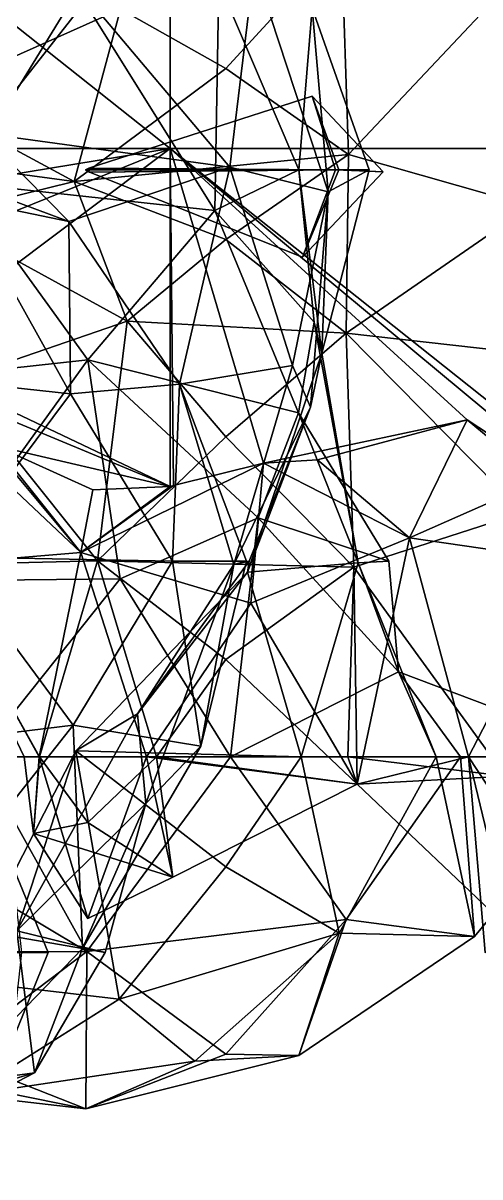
# Model space of a CAD drawing. Extents: x 290034 to 295698, y 4553723 to 4561693.
# Drawn here: x 295256.6 to 295298.2, y 4559652.7 to 4559757.7 of the extents above; entities that cross this region are included whole.
import ezdxf

# ---------------------------------------------------------------- set-up
doc = ezdxf.new("R2010")
doc.units = 0
doc.layers.add('Au_ppm_Pref_-_0_2', color=7, linetype='CONTINUOUS')

msp = doc.modelspace()

# ---------------------------------------------------------------- linework, layer by layer
at = {"layer": 'Au_ppm_Pref_-_0_2'}
for points in [[(295220, 4559785.98, 1873.49), (295270, 4559785.98, 1875.98), (295270, 4559746.3, 1880.05)], [(295270, 4559746.3, 1880.05), (295220, 4559746.3, 1882.3), (295220, 4559785.98, 1873.49)], [(295270, 4559785.98, 1875.98), (295320, 4559785.98, 1875.32), (295320, 4559746.3, 1885.98)], [(295320, 4559746.3, 1885.98), (295270, 4559746.3, 1880.05), (295270, 4559785.98, 1875.98)], [(295285.63, 4559765.09, 1860.95), (295265.49, 4559759, 1858.25), (295275.1, 4559753.61, 1862.09)], [(295286.28, 4559745.77, 1865.35), (295285.63, 4559765.09, 1860.95), (295275.1, 4559753.61, 1862.09)], [(295286.28, 4559745.77, 1865.35), (295301.28, 4559761.7, 1864.19), (295285.63, 4559765.09, 1860.95)], [(295249.89, 4559763.44, 1854.06), (295247.23, 4559750.87, 1859.92), (295265.49, 4559759, 1858.25)], [(295234.63, 4559761.96, 1823.08), (295261.58, 4559760.69, 1822.45), (295250.81, 4559743.19, 1823.24)], [(295277.68, 4559762.88, 1805.53), (295262.49, 4559759.99, 1800.59), (295275.46, 4559744.6, 1799.36)], [(295277.68, 4559762.88, 1805.53), (295275.46, 4559744.6, 1799.36), (295284.4, 4559742.37, 1805.94)], [(295284.4, 4559742.37, 1805.94), (295282.94, 4559759.08, 1811.49), (295277.68, 4559762.88, 1805.53)], [(295262.49, 4559759.99, 1800.59), (295236.13, 4559761.53, 1799.79), (295252.81, 4559747.7, 1797.13)], [(295261.58, 4559760.69, 1822.45), (295274.45, 4559761.43, 1817.18), (295274.08, 4559740.67, 1821.66)], [(295281.73, 4559744.37, 1816.14), (295274.08, 4559740.67, 1821.66), (295274.45, 4559761.43, 1817.18)], [(295281.73, 4559744.37, 1816.14), (295274.45, 4559761.43, 1817.18), (295282.94, 4559759.08, 1811.49)], [(295286.28, 4559745.77, 1865.35), (295302.83, 4559741.06, 1869.98), (295301.28, 4559761.7, 1864.19)], [(295261.58, 4559760.69, 1822.45), (295274.08, 4559740.67, 1821.66), (295250.81, 4559743.19, 1823.24)], [(295252.81, 4559747.7, 1797.13), (295275.46, 4559744.6, 1799.36), (295262.49, 4559759.99, 1800.59)], [(295265.49, 4559759, 1858.25), (295247.23, 4559750.87, 1859.92), (295261.27, 4559743.31, 1864.87)], [(295261.27, 4559743.31, 1864.87), (295275.1, 4559753.61, 1862.09), (295265.49, 4559759, 1858.25)], [(295281.73, 4559744.37, 1816.14), (295282.94, 4559759.08, 1811.49), (295288.16, 4559744.37, 1811.49)], [(295284.4, 4559742.37, 1805.94), (295288.16, 4559744.37, 1811.49), (295282.94, 4559759.08, 1811.49)], [(295286.28, 4559745.77, 1865.35), (295275.1, 4559753.61, 1862.09), (295261.27, 4559743.31, 1864.87)], [(295238.07, 4559746.43, 1865.26), (295261.27, 4559743.31, 1864.87), (295247.23, 4559750.87, 1859.92)], [(295285.38, 4559744.37, 1782.89), (295262.61, 4559744.53, 1781.8), (295282.95, 4559751.08, 1781.8)], [(295285.09, 4559744.37, 1780.57), (295282.95, 4559751.08, 1781.8), (295262.61, 4559744.53, 1781.8)], [(295282.95, 4559751.08, 1781.8), (295289.41, 4559744.19, 1781.74), (295285.38, 4559744.37, 1782.89)], [(295282.95, 4559751.08, 1781.8), (295285.09, 4559744.37, 1780.57), (295289.41, 4559744.19, 1781.74)], [(295252.81, 4559747.7, 1797.13), (295237.45, 4559744.5, 1793.58), (295260.78, 4559739.65, 1794.44)], [(295275.46, 4559744.6, 1799.36), (295252.81, 4559747.7, 1797.13), (295260.78, 4559739.65, 1794.44)], [(295228.57, 4559739.5, 1883.92), (295220, 4559746.3, 1882.3), (295270, 4559746.3, 1880.05)], [(295237.9, 4559733.35, 1885.31), (295228.57, 4559739.5, 1883.92), (295270, 4559746.3, 1880.05)], [(295244.85, 4559727.46, 1886.73), (295237.9, 4559733.35, 1885.31), (295270, 4559746.3, 1880.05)], [(295238.07, 4559746.43, 1865.26), (295248.56, 4559740.17, 1870.53), (295261.27, 4559743.31, 1864.87)], [(295270, 4559715.54, 1889.12), (295244.85, 4559727.46, 1886.73), (295270, 4559746.3, 1880.05)], [(295270.31, 4559715.61, 1889.12), (295270, 4559715.54, 1889.12), (295270, 4559746.3, 1880.05)], [(295278.51, 4559717.66, 1889.01), (295270.31, 4559715.61, 1889.12), (295270, 4559746.3, 1880.05)], [(295297.07, 4559721.59, 1888.96), (295278.51, 4559717.66, 1889.01), (295270, 4559746.3, 1880.05)], [(295270, 4559746.3, 1880.05), (295309.93, 4559713.15, 1892.23), (295297.07, 4559721.59, 1888.96)], [(295320, 4559706.61, 1894.76), (295309.93, 4559713.15, 1892.23), (295270, 4559746.3, 1880.05)], [(295270, 4559746.3, 1880.05), (295320, 4559746.3, 1885.98), (295320, 4559706.61, 1894.76)], [(295286.28, 4559745.77, 1865.35), (295261.27, 4559743.31, 1864.87), (295275.1, 4559738.02, 1868.77)], [(295286.28, 4559745.77, 1865.35), (295275.1, 4559738.02, 1868.77), (295286.05, 4559729.51, 1872.22)], [(295286.28, 4559745.77, 1865.35), (295286.05, 4559729.51, 1872.22), (295302.83, 4559741.06, 1869.98)], [(295249.9, 4559743.71, 1787.96), (295260.78, 4559739.65, 1794.44), (295237.45, 4559744.5, 1793.58)], [(295270.86, 4559724.85, 1794.13), (295275.46, 4559744.6, 1799.36), (295260.78, 4559739.65, 1794.44)], [(295262.61, 4559744.53, 1781.8), (295262.54, 4559744.37, 1781.82), (295262.3, 4559744.37, 1781.84)], [(295262.61, 4559744.53, 1781.8), (295262.3, 4559744.37, 1781.84), (295262.55, 4559744.37, 1781.77)], [(295262.3, 4559744.37, 1781.84), (295262.54, 4559744.37, 1781.82), (295262.65, 4559744.15, 1781.8)], [(295262.65, 4559744.15, 1781.8), (295262.55, 4559744.37, 1781.77), (295262.3, 4559744.37, 1781.84)], [(295285.38, 4559744.37, 1782.89), (295262.54, 4559744.37, 1781.82), (295262.61, 4559744.53, 1781.8)], [(295285.38, 4559744.37, 1782.89), (295262.65, 4559744.15, 1781.8), (295262.54, 4559744.37, 1781.82)], [(295285.09, 4559744.37, 1780.57), (295262.61, 4559744.53, 1781.8), (295262.55, 4559744.37, 1781.77)], [(295285.09, 4559744.37, 1780.57), (295262.55, 4559744.37, 1781.77), (295262.65, 4559744.15, 1781.8)], [(295285.38, 4559744.37, 1782.89), (295282.08, 4559736.42, 1781.8), (295262.65, 4559744.15, 1781.8)], [(295285.09, 4559744.37, 1780.57), (295262.65, 4559744.15, 1781.8), (295282.08, 4559736.42, 1781.8)], [(295281.17, 4559726.55, 1800.86), (295275.46, 4559744.6, 1799.36), (295270.86, 4559724.85, 1794.13)], [(295281.73, 4559744.37, 1816.14), (295283.15, 4559730.51, 1817.43), (295274.08, 4559740.67, 1821.66)], [(295284.4, 4559742.37, 1805.94), (295275.46, 4559744.6, 1799.36), (295281.17, 4559726.55, 1800.86)], [(295283.15, 4559730.51, 1817.43), (295281.73, 4559744.37, 1816.14), (295283.83, 4559727.67, 1811.4)], [(295281.73, 4559744.37, 1816.14), (295288.16, 4559744.37, 1811.49), (295283.83, 4559727.67, 1811.4)], [(295282.08, 4559736.42, 1781.8), (295285.38, 4559744.37, 1782.89), (295289.41, 4559744.19, 1781.74)], [(295282.08, 4559736.42, 1781.8), (295289.41, 4559744.19, 1781.74), (295285.09, 4559744.37, 1780.57)], [(295284.4, 4559742.37, 1805.94), (295283.83, 4559727.67, 1811.4), (295288.16, 4559744.37, 1811.49)], [(295249.9, 4559743.71, 1787.96), (295236.87, 4559726.59, 1788.3), (295260.93, 4559723.97, 1789.34)], [(295250.81, 4559743.19, 1823.24), (295262.51, 4559727.06, 1824.01), (295238.41, 4559724.44, 1822.92)], [(295261.27, 4559743.31, 1864.87), (295248.56, 4559740.17, 1870.53), (295266.1, 4559730.6, 1872.12)], [(295249.9, 4559743.71, 1787.96), (295260.93, 4559723.97, 1789.34), (295260.78, 4559739.65, 1794.44)], [(295250.81, 4559743.19, 1823.24), (295274.08, 4559740.67, 1821.66), (295262.51, 4559727.06, 1824.01)], [(295275.1, 4559738.02, 1868.77), (295261.27, 4559743.31, 1864.87), (295266.1, 4559730.6, 1872.12)], [(295284.4, 4559742.37, 1805.94), (295281.17, 4559726.55, 1800.86), (295282.81, 4559722.77, 1805.55)], [(295284.4, 4559742.37, 1805.94), (295282.81, 4559722.77, 1805.55), (295283.83, 4559727.67, 1811.4)], [(295313.07, 4559726.45, 1871.32), (295302.83, 4559741.06, 1869.98), (295286.05, 4559729.51, 1872.22)], [(295248.56, 4559740.17, 1870.53), (295250.28, 4559725.14, 1876.76), (295266.1, 4559730.6, 1872.12)], [(295274.08, 4559740.67, 1821.66), (295281.71, 4559722.25, 1821.98), (295262.51, 4559727.06, 1824.01)], [(295283.15, 4559730.51, 1817.43), (295281.71, 4559722.25, 1821.98), (295274.08, 4559740.67, 1821.66)], [(295260.78, 4559739.65, 1794.44), (295260.93, 4559723.97, 1789.34), (295270.86, 4559724.85, 1794.13)], [(295275.1, 4559738.02, 1868.77), (295266.1, 4559730.6, 1872.12), (295286.05, 4559729.51, 1872.22)], [(295266.1, 4559730.6, 1872.12), (295250.28, 4559725.14, 1876.76), (295263.38, 4559708.76, 1877.56)], [(295266.1, 4559730.6, 1872.12), (295263.38, 4559708.76, 1877.56), (295275.1, 4559720.04, 1874.66)], [(295266.1, 4559730.6, 1872.12), (295275.1, 4559720.04, 1874.66), (295286.05, 4559729.51, 1872.22)], [(295287.16, 4559708.58, 1817.42), (295281.71, 4559722.25, 1821.98), (295283.15, 4559730.51, 1817.43)], [(295287.16, 4559708.58, 1817.42), (295283.15, 4559730.51, 1817.43), (295283.83, 4559727.67, 1811.4)], [(295275.1, 4559720.04, 1874.66), (295286.74, 4559708.18, 1875.6), (295286.05, 4559729.51, 1872.22)], [(295302.17, 4559713.16, 1873.25), (295286.05, 4559729.51, 1872.22), (295286.74, 4559708.18, 1875.6)], [(295302.17, 4559713.16, 1873.25), (295313.07, 4559726.45, 1871.32), (295286.05, 4559729.51, 1872.22)], [(295244.85, 4559727.46, 1886.73), (295270, 4559715.54, 1889.12), (295246.4, 4559725.34, 1887.29)], [(295287.16, 4559708.58, 1817.42), (295283.83, 4559727.67, 1811.4), (295277.05, 4559707.74, 1811.05)], [(295283.83, 4559727.67, 1811.4), (295282.81, 4559722.77, 1805.55), (295277.05, 4559707.74, 1811.05)], [(295260.93, 4559723.97, 1789.34), (295236.87, 4559726.59, 1788.3), (295249.81, 4559709.12, 1790.11)], [(295248, 4559706.95, 1824.62), (295238.41, 4559724.44, 1822.92), (295262.51, 4559727.06, 1824.01)], [(295265.46, 4559707.13, 1827.38), (295248, 4559706.95, 1824.62), (295262.51, 4559727.06, 1824.01)], [(295278.04, 4559712.67, 1826.08), (295265.46, 4559707.13, 1827.38), (295262.51, 4559727.06, 1824.01)], [(295281.71, 4559722.25, 1821.98), (295278.04, 4559712.67, 1826.08), (295262.51, 4559727.06, 1824.01)], [(295270.86, 4559724.85, 1794.13), (295275.83, 4559708.43, 1799.3), (295281.17, 4559726.55, 1800.86)], [(295282.81, 4559722.77, 1805.55), (295281.17, 4559726.55, 1800.86), (295275.83, 4559708.43, 1799.3)], [(295270, 4559715.54, 1889.12), (295254.1, 4559719.23, 1888.75), (295246.4, 4559725.34, 1887.29)], [(295263.38, 4559708.76, 1877.56), (295250.28, 4559725.14, 1876.76), (295248.34, 4559708.39, 1882.76)], [(295270.86, 4559724.85, 1794.13), (295260.93, 4559723.97, 1789.34), (295270.24, 4559708.73, 1790.03)], [(295270.86, 4559724.85, 1794.13), (295270.24, 4559708.73, 1790.03), (295276.97, 4559708.73, 1793.68)], [(295270.86, 4559724.85, 1794.13), (295276.97, 4559708.73, 1793.68), (295275.83, 4559708.43, 1799.3)], [(295260.93, 4559723.97, 1789.34), (295249.81, 4559709.12, 1790.11), (295270.24, 4559708.73, 1790.03)], [(295261.88, 4559709.53, 1887.99), (295248.34, 4559708.39, 1882.76), (295248.43, 4559722.17, 1887.88)], [(295261.88, 4559709.53, 1887.99), (295248.43, 4559722.17, 1887.88), (295253.63, 4559719.37, 1888.69)], [(295282.81, 4559722.77, 1805.55), (295275.83, 4559708.43, 1799.3), (295277.21, 4559708.73, 1805.55)], [(295277.05, 4559707.74, 1811.05), (295282.81, 4559722.77, 1805.55), (295277.21, 4559708.73, 1805.55)], [(295281.71, 4559722.25, 1821.98), (295289.94, 4559708.73, 1823.37), (295278.04, 4559712.67, 1826.08)], [(295289.94, 4559708.73, 1823.37), (295281.71, 4559722.25, 1821.98), (295287.16, 4559708.58, 1817.42)], [(295297.07, 4559721.59, 1888.96), (295283.44, 4559717.95, 1889.22), (295278.51, 4559717.66, 1889.01)], [(295291.82, 4559710.87, 1887.28), (295283.44, 4559717.95, 1889.22), (295297.07, 4559721.59, 1888.96)], [(295303.74, 4559716.12, 1890.98), (295291.82, 4559710.87, 1887.28), (295297.07, 4559721.59, 1888.96)], [(295309.93, 4559713.15, 1892.23), (295303.74, 4559716.12, 1890.98), (295297.07, 4559721.59, 1888.96)], [(295263.38, 4559708.76, 1877.56), (295286.74, 4559708.18, 1875.6), (295275.1, 4559720.04, 1874.66)], [(295261.88, 4559709.53, 1887.99), (295253.63, 4559719.37, 1888.69), (295254.1, 4559719.23, 1888.75)], [(295270, 4559715.54, 1889.12), (295262.98, 4559715.22, 1889.53), (295254.1, 4559719.23, 1888.75)], [(295262.98, 4559715.22, 1889.53), (295261.88, 4559709.53, 1887.99), (295254.1, 4559719.23, 1888.75)], [(295291.82, 4559710.87, 1887.28), (295278.51, 4559717.66, 1889.01), (295283.44, 4559717.95, 1889.22)], [(295270.31, 4559715.61, 1889.12), (295278.51, 4559717.66, 1889.01), (295261.88, 4559709.53, 1887.99)], [(295278.51, 4559717.66, 1889.01), (295277.37, 4559704.91, 1885.11), (295261.88, 4559709.53, 1887.99)], [(295278.51, 4559717.66, 1889.01), (295291.82, 4559710.87, 1887.28), (295277.37, 4559704.91, 1885.11)], [(295261.88, 4559709.53, 1887.99), (295270, 4559715.54, 1889.12), (295270.31, 4559715.61, 1889.12)], [(295306.42, 4559708.73, 1891.76), (295291.82, 4559710.87, 1887.28), (295303.74, 4559716.12, 1890.98)], [(295270, 4559715.54, 1889.12), (295261.88, 4559709.53, 1887.99), (295262.98, 4559715.22, 1889.53)], [(295275.51, 4559690.9, 1828.68), (295265.46, 4559707.13, 1827.38), (295278.04, 4559712.67, 1826.08)], [(295275.51, 4559690.9, 1828.68), (295278.04, 4559712.67, 1826.08), (295290.81, 4559698.64, 1824.48)], [(295278.04, 4559712.67, 1826.08), (295289.94, 4559708.73, 1823.37), (295290.81, 4559698.64, 1824.48)], [(295300.56, 4559689.16, 1875.5), (295302.17, 4559713.16, 1873.25), (295286.74, 4559708.18, 1875.6)], [(295291.82, 4559710.87, 1887.28), (295287.07, 4559688.42, 1882.88), (295277.37, 4559704.91, 1885.11)], [(295297.2, 4559690.9, 1889.21), (295287.07, 4559688.42, 1882.88), (295291.82, 4559710.87, 1887.28)], [(295291.82, 4559710.87, 1887.28), (295306.42, 4559708.73, 1891.76), (295297.2, 4559690.9, 1889.21)], [(295258.08, 4559690.91, 1884.85), (295248.34, 4559708.39, 1882.76), (295261.88, 4559709.53, 1887.99)], [(295267.85, 4559690.91, 1885.29), (295258.08, 4559690.91, 1884.85), (295261.88, 4559709.53, 1887.99)], [(295277.37, 4559704.91, 1885.11), (295267.85, 4559690.91, 1885.29), (295261.88, 4559709.53, 1887.99)], [(295249.81, 4559709.12, 1790.11), (295237.52, 4559690.91, 1789.96), (295261.18, 4559693.8, 1789.32)], [(295263.38, 4559708.76, 1877.56), (295248.34, 4559708.39, 1882.76), (295258.11, 4559690.91, 1880.7)], [(295256.72, 4559690.91, 1882.77), (295248.34, 4559708.39, 1882.76), (295258.08, 4559690.91, 1884.85)], [(295258.11, 4559690.91, 1880.7), (295248.34, 4559708.39, 1882.76), (295256.72, 4559690.91, 1882.77)], [(295270.24, 4559708.73, 1790.03), (295249.81, 4559709.12, 1790.11), (295261.18, 4559693.8, 1789.32)], [(295263.38, 4559708.76, 1877.56), (295258.11, 4559690.91, 1880.7), (295268.77, 4559690.91, 1879.81)], [(295272.82, 4559691.87, 1794.06), (295270.24, 4559708.73, 1790.03), (295261.18, 4559693.8, 1789.32)], [(295263.38, 4559708.76, 1877.56), (295268.77, 4559690.91, 1879.81), (295275.1, 4559699.78, 1879.78)], [(295263.38, 4559708.76, 1877.56), (295275.1, 4559699.78, 1879.78), (295286.74, 4559708.18, 1875.6)], [(295267.04, 4559694.83, 1805.55), (295277.05, 4559707.74, 1811.05), (295277.21, 4559708.73, 1805.55)], [(295277.21, 4559708.73, 1805.55), (295275.83, 4559708.43, 1799.3), (295267.04, 4559694.83, 1805.55)], [(295267.79, 4559686.67, 1800.93), (295267.04, 4559694.83, 1805.55), (295275.83, 4559708.43, 1799.3)], [(295272.82, 4559691.87, 1794.06), (295267.79, 4559686.67, 1800.93), (295275.83, 4559708.43, 1799.3)], [(295272.82, 4559691.87, 1794.06), (295276.97, 4559708.73, 1793.68), (295270.24, 4559708.73, 1790.03)], [(295276.97, 4559708.73, 1793.68), (295272.82, 4559691.87, 1794.06), (295275.83, 4559708.43, 1799.3)], [(295287.16, 4559708.58, 1817.42), (295277.05, 4559707.74, 1811.05), (295281.96, 4559690.91, 1814.2)], [(295287.16, 4559708.58, 1817.42), (295281.96, 4559690.91, 1814.2), (295294.25, 4559690.91, 1818.72)], [(295290.81, 4559698.64, 1824.48), (295289.94, 4559708.73, 1823.37), (295287.16, 4559708.58, 1817.42)], [(295290.81, 4559698.64, 1824.48), (295287.16, 4559708.58, 1817.42), (295294.25, 4559690.91, 1818.72)], [(295297.2, 4559690.9, 1889.21), (295306.42, 4559708.73, 1891.76), (295312.44, 4559690.89, 1895.41)], [(295261.43, 4559691.47, 1811.97), (295281.96, 4559690.91, 1814.2), (295277.05, 4559707.74, 1811.05)], [(295261.43, 4559691.47, 1811.97), (295277.05, 4559707.74, 1811.05), (295267.04, 4559694.83, 1805.55)], [(295287.07, 4559688.42, 1882.88), (295286.74, 4559708.18, 1875.6), (295275.1, 4559699.78, 1879.78)], [(295286.19, 4559690.91, 1876.83), (295286.74, 4559708.18, 1875.6), (295287.07, 4559688.42, 1882.88)], [(295286.19, 4559690.91, 1876.83), (295300.56, 4559689.16, 1875.5), (295286.74, 4559708.18, 1875.6)], [(295265.46, 4559707.13, 1827.38), (295252.52, 4559690.91, 1828.08), (295248, 4559706.95, 1824.62)], [(295275.51, 4559690.9, 1828.68), (295252.52, 4559690.91, 1828.08), (295265.46, 4559707.13, 1827.38)], [(295287.07, 4559688.42, 1882.88), (295267.85, 4559690.91, 1885.29), (295277.37, 4559704.91, 1885.11)], [(295287.07, 4559688.42, 1882.88), (295275.1, 4559699.78, 1879.78), (295268.77, 4559690.91, 1879.81)], [(295275.51, 4559690.9, 1828.68), (295290.81, 4559698.64, 1824.48), (295296.47, 4559690.91, 1827.51)], [(295290.81, 4559698.64, 1824.48), (295311.36, 4559690.91, 1823.37), (295296.47, 4559690.91, 1827.51)], [(295311.36, 4559690.91, 1823.37), (295290.81, 4559698.64, 1824.48), (295294.25, 4559690.91, 1818.72)], [(295261.43, 4559691.47, 1811.97), (295267.04, 4559694.83, 1805.55), (295256.03, 4559675.08, 1804.74)], [(295267.04, 4559694.83, 1805.55), (295267.79, 4559686.67, 1800.93), (295256.03, 4559675.08, 1804.74)], [(295261.18, 4559693.8, 1789.32), (295237.52, 4559690.91, 1789.96), (295247.14, 4559676.03, 1790.02)], [(295262.04, 4559673.46, 1793.82), (295261.18, 4559693.8, 1789.32), (295247.14, 4559676.03, 1790.02)], [(295262.04, 4559673.46, 1793.82), (295272.82, 4559691.87, 1794.06), (295261.18, 4559693.8, 1789.32)], [(295261.43, 4559691.47, 1811.97), (295250.77, 4559670.55, 1811.43), (295265.37, 4559668.84, 1814.66)], [(295261.43, 4559691.47, 1811.97), (295256.03, 4559675.08, 1804.74), (295250.77, 4559670.55, 1811.43)], [(295261.43, 4559691.47, 1811.97), (295265.37, 4559668.84, 1814.66), (295275.1, 4559680.89, 1814.09)], [(295261.43, 4559691.47, 1811.97), (295275.1, 4559680.89, 1814.09), (295281.96, 4559690.91, 1814.2)], [(295267.79, 4559686.67, 1800.93), (295272.82, 4559691.87, 1794.06), (295262.04, 4559673.46, 1793.82)], [(295249.9, 4559680.66, 1825.89), (295252.52, 4559690.91, 1828.08), (295262.43, 4559673.2, 1828.97)], [(295275.51, 4559690.9, 1828.68), (295262.43, 4559673.2, 1828.97), (295252.52, 4559690.91, 1828.08)], [(295256.72, 4559690.91, 1882.77), (295258.08, 4559690.91, 1884.85), (295257.55, 4559683.92, 1882.77)], [(295256.72, 4559690.91, 1882.77), (295257.55, 4559683.92, 1882.77), (295258.11, 4559690.91, 1880.7)], [(295258.11, 4559690.91, 1880.7), (295257.55, 4559683.92, 1882.77), (295262.5, 4559684.94, 1880.77)], [(295257.55, 4559683.92, 1882.77), (295258.08, 4559690.91, 1884.85), (295262.5, 4559676.2, 1887.67)], [(295267.85, 4559690.91, 1885.29), (295262.5, 4559676.2, 1887.67), (295258.08, 4559690.91, 1884.85)], [(295258.11, 4559690.91, 1880.7), (295262.5, 4559684.94, 1880.77), (295268.77, 4559690.91, 1879.81)], [(295275.51, 4559690.9, 1828.68), (295286.06, 4559676.09, 1827.54), (295262.43, 4559673.2, 1828.97)], [(295270.25, 4559679.96, 1882.77), (295262.5, 4559676.2, 1887.67), (295267.85, 4559690.91, 1885.29)], [(295270.25, 4559679.96, 1882.77), (295268.77, 4559690.91, 1879.81), (295262.5, 4559684.94, 1880.77)], [(295267.85, 4559690.91, 1885.29), (295287.07, 4559688.42, 1882.88), (295270.25, 4559679.96, 1882.77)], [(295270.25, 4559679.96, 1882.77), (295287.07, 4559688.42, 1882.88), (295268.77, 4559690.91, 1879.81)], [(295285.41, 4559674.85, 1818.1), (295281.96, 4559690.91, 1814.2), (295275.1, 4559680.89, 1814.09)], [(295275.51, 4559690.9, 1828.68), (295296.47, 4559690.91, 1827.51), (295286.06, 4559676.09, 1827.54)], [(295285.41, 4559674.85, 1818.1), (295294.25, 4559690.91, 1818.72), (295281.96, 4559690.91, 1814.2)], [(295297.76, 4559674.55, 1823.37), (295294.25, 4559690.91, 1818.72), (295285.41, 4559674.85, 1818.1)], [(295297.76, 4559674.55, 1823.37), (295286.06, 4559676.09, 1827.54), (295296.47, 4559690.91, 1827.51)], [(295300.56, 4559689.16, 1875.5), (295286.19, 4559690.91, 1876.83), (295287.07, 4559688.42, 1882.88)], [(295300.99, 4559675.2, 1883.05), (295287.07, 4559688.42, 1882.88), (295297.2, 4559690.9, 1889.21)], [(295297.76, 4559674.55, 1823.37), (295311.36, 4559690.91, 1823.37), (295294.25, 4559690.91, 1818.72)], [(295311.36, 4559690.91, 1823.37), (295297.76, 4559674.55, 1823.37), (295296.47, 4559690.91, 1827.51)], [(295300.99, 4559675.2, 1883.05), (295297.2, 4559690.9, 1889.21), (295298.73, 4559673.09, 1888.71)], [(295311.64, 4559669.02, 1889.25), (295297.2, 4559690.9, 1889.21), (295312.44, 4559690.89, 1895.41)], [(295311.64, 4559669.02, 1889.25), (295298.73, 4559673.09, 1888.71), (295297.2, 4559690.9, 1889.21)], [(295300.99, 4559675.2, 1883.05), (295300.56, 4559689.16, 1875.5), (295287.07, 4559688.42, 1882.88)], [(295256.03, 4559675.08, 1804.74), (295267.79, 4559686.67, 1800.93), (295264.09, 4559673.09, 1799.62)], [(295264.09, 4559673.09, 1799.62), (295267.79, 4559686.67, 1800.93), (295262.04, 4559673.46, 1793.82)], [(295270.25, 4559679.96, 1882.77), (295262.5, 4559684.94, 1880.77), (295257.55, 4559683.92, 1882.77)], [(295270.25, 4559679.96, 1882.77), (295257.55, 4559683.92, 1882.77), (295262.5, 4559676.2, 1887.67)], [(295258.89, 4559673.09, 1847.13), (295255.6, 4559681.16, 1847.13), (295254.66, 4559673.09, 1844.89)], [(295255.6, 4559681.16, 1847.13), (295258.89, 4559673.09, 1847.13), (295256.5, 4559673.09, 1850.24)], [(295262.43, 4559673.2, 1828.97), (295243.09, 4559673.09, 1826.58), (295249.9, 4559680.66, 1825.89)], [(295275.1, 4559680.89, 1814.09), (295265.37, 4559668.84, 1814.66), (295285.41, 4559674.85, 1818.1)], [(295262.04, 4559673.46, 1793.82), (295247.14, 4559676.03, 1790.02), (295248.41, 4559659.4, 1794.35)], [(295275.1, 4559663.84, 1826.46), (295262.43, 4559673.2, 1828.97), (295286.06, 4559676.09, 1827.54)], [(295281.74, 4559663.7, 1823.37), (295275.1, 4559663.84, 1826.46), (295286.06, 4559676.09, 1827.54)], [(295297.76, 4559674.55, 1823.37), (295281.74, 4559663.7, 1823.37), (295286.06, 4559676.09, 1827.54)], [(295256.03, 4559675.08, 1804.74), (295257.64, 4559662.15, 1799.62), (295247.98, 4559660.84, 1804.6)], [(295256.03, 4559675.08, 1804.74), (295264.09, 4559673.09, 1799.62), (295257.64, 4559662.15, 1799.62)], [(295272.27, 4559663.2, 1818.74), (295285.41, 4559674.85, 1818.1), (295265.37, 4559668.84, 1814.66)], [(295281.74, 4559663.7, 1823.37), (295285.41, 4559674.85, 1818.1), (295272.27, 4559663.2, 1818.74)], [(295281.74, 4559663.7, 1823.37), (295297.76, 4559674.55, 1823.37), (295285.41, 4559674.85, 1818.1)], [(295249.9, 4559663.74, 1826.49), (295243.09, 4559673.09, 1826.58), (295262.43, 4559673.2, 1828.97)], [(295257.64, 4559662.15, 1799.62), (295262.04, 4559673.46, 1793.82), (295248.41, 4559659.4, 1794.35)], [(295262.34, 4559658.87, 1822.99), (295249.9, 4559663.74, 1826.49), (295262.43, 4559673.2, 1828.97)], [(295255.62, 4559665, 1847.13), (295258.89, 4559673.09, 1847.13), (295254.66, 4559673.09, 1844.89)], [(295258.89, 4559673.09, 1847.13), (295255.62, 4559665, 1847.13), (295256.5, 4559673.09, 1850.24)], [(295257.64, 4559662.15, 1799.62), (295264.09, 4559673.09, 1799.62), (295262.04, 4559673.46, 1793.82)], [(295262.34, 4559658.87, 1822.99), (295262.43, 4559673.2, 1828.97), (295275.1, 4559663.84, 1826.46)], [(295251.49, 4559660.1, 1818.29), (295265.37, 4559668.84, 1814.66), (295250.77, 4559670.55, 1811.43)], [(295251.49, 4559660.1, 1818.29), (295272.27, 4559663.2, 1818.74), (295265.37, 4559668.84, 1814.66)], [(295262.34, 4559658.87, 1822.99), (295242.65, 4559662.84, 1823.37), (295249.9, 4559663.74, 1826.49)], [(295262.34, 4559658.87, 1822.99), (295272.27, 4559663.2, 1818.74), (295251.49, 4559660.1, 1818.29)], [(295281.74, 4559663.7, 1823.37), (295262.34, 4559658.87, 1822.99), (295275.1, 4559663.84, 1826.46)], [(295262.34, 4559658.87, 1822.99), (295281.74, 4559663.7, 1823.37), (295272.27, 4559663.2, 1818.74)], [(295247.98, 4559660.84, 1804.6), (295257.64, 4559662.15, 1799.62), (295239.41, 4559652.66, 1799.52)], [(295257.64, 4559662.15, 1799.62), (295248.41, 4559659.4, 1794.35), (295239.41, 4559652.66, 1799.52)], [(295242.65, 4559662.84, 1823.37), (295262.34, 4559658.87, 1822.99), (295251.49, 4559660.1, 1818.29)]]:
    msp.add_3dface(points, dxfattribs=at)

doc.saveas('drawing.dxf')
